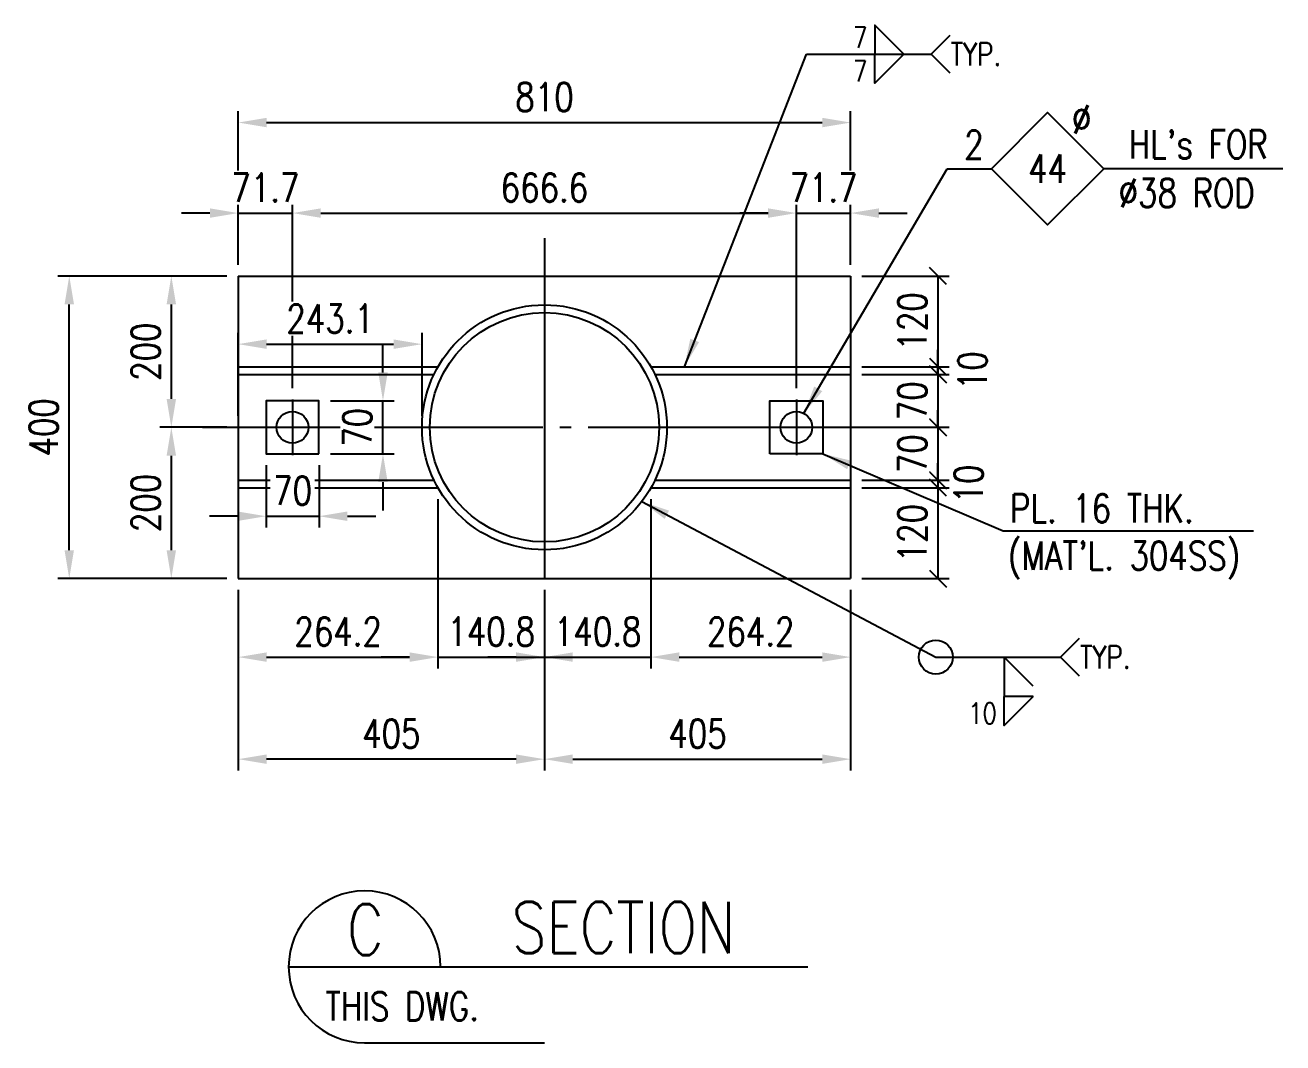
# Model space of a CAD drawing. Header units: millimetres. Extents: x 0 to 91981, y -132907 to 77676.
# Drawn here: x 29103 to 35758, y 16670 to 22053 of the extents above; entities that cross this region are included whole.
import ezdxf
from ezdxf.enums import TextEntityAlignment as Align

# ---------------------------------------------------------------- set-up
doc = ezdxf.new("R2010")
doc.units = ezdxf.units.MM
doc.header["$LTSCALE"] = 60
doc.linetypes.add('JNK-CENTER', pattern=[34, 30, -1.5, 1, -1.5])
for name, color, linetype in [('CEN-R', 1, 'JNK-CENTER'), ('CON-C', 4, 'Continuous'), ('CON-G', 3, 'Continuous'), ('CON-W', 7, 'Continuous'), ('CON-Y', 2, 'Continuous'), ('Dim-W', 7, 'Continuous'), ('TXT-Y', 2, 'Continuous')]:
    doc.layers.add(name, color=color, linetype=linetype)
doc.styles.add('SIMPLEX', font='simplex.shx', dxfattribs={"width": 0.8})
doc.dimstyles.new('DIM60', dxfattribs={"dimscale": 60, "dimtxt": 2.5, "dimasz": 2.5, "dimexe": 1, "dimexo": 1, "dimgap": 1, "dimtad": 1, "dimdsep": 46, "dimtxsty": 'SIMPLEX', "dimcen": 0, "dimclrd": 256, "dimclre": 256, "dimclrt": 2, "dimadec": 1, "dimazin": 2, "dimtfac": 1, "dimtix": 1, "dimtmove": 2, "dimatfit": 2, "dimfxl": 1, "dimarcsym": 1})
doc.dimstyles.new('DIM60x4', dxfattribs={"dimscale": 60, "dimtxt": 2.5, "dimasz": 2.5, "dimexe": 1, "dimexo": 1, "dimgap": 1, "dimtad": 1, "dimdec": 1, "dimlfac": 0.25, "dimdsep": 46, "dimtxsty": 'SIMPLEX', "dimcen": 2.5, "dimclrd": 7, "dimclre": 7, "dimclrt": 2, "dimadec": 1, "dimazin": 2, "dimtfac": 1, "dimtdec": 1, "dimtix": 1, "dimtmove": 2, "dimatfit": 2, "dimfxl": 1, "dimtfill": 1, "dimtolj": 1, "dimtzin": 0, "dimarcsym": 1})

# ---------------------------------------------------------------- blocks, each defined once
blk = doc.blocks.new('*D35')
at = {"layer": 'CON-W', "color": 7, "linetype": 'ByBlock', "lineweight": -2, "transparency": 16777216}
for p, q in [((30230.7, 20786), (30230.7, 21598.3)), ((33470.7, 20786), (33470.7, 21598.3)), ((30380.7, 21538.3), (33320.7, 21538.3))]:
    blk.add_line(p, q, dxfattribs=at)
at = {"layer": 'CON-W', "color": 7, "transparency": 16777216}
for points in [[(30380.7, 21563.3), (30380.7, 21513.3), (30230.7, 21538.3)], [(33320.7, 21563.3), (33320.7, 21513.3), (33470.7, 21538.3)]]:
    blk.add_solid(points, dxfattribs=at)
at = {"layer": 'DEFPOINTS', "color": 0, "transparency": 16777216}
for p in [(33470.7, 21538.3), (30230.7, 20726), (33470.7, 20726)]:
    blk.add_point(p, dxfattribs=at)
at = {"layer": 'CON-W', "color": 2, "transparency": 16777216, "insert": (31850.7, 21673.3), "char_height": 150, "attachment_point": 5, "style": 'SIMPLEX', "bg_fill": 3, "box_fill_scale": 1.1, "bg_fill_color": 256, "bg_fill_true_color": 13158600, "bg_fill_transparency": 0}
blk.add_mtext('\\A1;810', dxfattribs=at)
blk = doc.blocks.new('weld-sy2')
blk.add_lwpolyline([(2.56, 0), (0, -2.56), (0, 0)])
at = {"style": 'SIMPLEX', "width": 0.8}
blk.add_attdef('4', text='', height=2.2, dxfattribs=at).set_placement((-0.6504, -2.992), align=Align.RIGHT)
blk = doc.blocks.new('tail-r')
blk.add_lwpolyline([(1.68, -1.68), (0, 0), (1.68, 1.68)])
at = {"style": 'SIMPLEX', "width": 0.8}
blk.add_attdef('TYP.', text='', height=2, dxfattribs=at).set_placement((1.72, 0), align=Align.MIDDLE_LEFT)
blk = doc.blocks.new('*D36')
at = {"layer": 'CON-W', "color": 7, "linetype": 'ByBlock', "lineweight": -2, "transparency": 16777216}
for p, q in [((30517.5, 20132.6), (30517.5, 21119.3)), ((33184, 20132.6), (33184, 21119.3)), ((30667.5, 21059.3), (33034, 21059.3))]:
    blk.add_line(p, q, dxfattribs=at)
at = {"layer": 'CON-W', "color": 7, "transparency": 16777216}
for points in [[(30667.5, 21084.3), (30667.5, 21034.3), (30517.5, 21059.3)], [(33034, 21084.3), (33034, 21034.3), (33184, 21059.3)]]:
    blk.add_solid(points, dxfattribs=at)
at = {"layer": 'DEFPOINTS', "color": 0, "transparency": 16777216}
for p in [(33184, 21059.3), (30517.5, 20072.6), (33184, 20072.6)]:
    blk.add_point(p, dxfattribs=at)
at = {"layer": 'CON-W', "color": 2, "transparency": 16777216, "insert": (31850.7, 21194.3), "char_height": 150, "attachment_point": 5, "style": 'SIMPLEX', "bg_fill": 3, "box_fill_scale": 1.1, "bg_fill_color": 256, "bg_fill_true_color": 13158600, "bg_fill_transparency": 0}
blk.add_mtext('\\A1;666.6', dxfattribs=at)
blk = doc.blocks.new('*D37')
at = {"layer": 'CON-W', "color": 7, "linetype": 'ByBlock', "lineweight": -2, "transparency": 16777216}
for p, q in [((33184, 20132.6), (33184, 21119.3)), ((33470.7, 20786), (33470.7, 21119.3)), ((33034, 21059.3), (32884, 21059.3)), ((33184, 21059.3), (33470.7, 21059.3)), ((33620.7, 21059.3), (33770.7, 21059.3))]:
    blk.add_line(p, q, dxfattribs=at)
at = {"layer": 'CON-W', "color": 7, "transparency": 16777216}
for points in [[(33034, 21084.3), (33034, 21034.3), (33184, 21059.3)], [(33620.7, 21084.3), (33620.7, 21034.3), (33470.7, 21059.3)]]:
    blk.add_solid(points, dxfattribs=at)
at = {"layer": 'DEFPOINTS', "color": 0, "transparency": 16777216}
for p in [(33470.7, 21059.3), (33470.7, 20726), (33184, 20072.6)]:
    blk.add_point(p, dxfattribs=at)
at = {"layer": 'CON-W', "color": 2, "transparency": 16777216, "insert": (33327.4, 21194.3), "char_height": 150, "attachment_point": 5, "style": 'SIMPLEX', "bg_fill": 3, "box_fill_scale": 1.1, "bg_fill_color": 256, "bg_fill_true_color": 13158600, "bg_fill_transparency": 0}
blk.add_mtext('\\A1;71.7', dxfattribs=at)
blk = doc.blocks.new('*D38')
at = {"layer": 'CON-W', "color": 7, "linetype": 'ByBlock', "lineweight": -2, "transparency": 16777216}
for p, q in [((30170.7, 20726), (29816.5, 20726)), ((29876.5, 20576), (29876.5, 20076)), ((30170.7, 19926), (29816.5, 19926))]:
    blk.add_line(p, q, dxfattribs=at)
at = {"layer": 'CON-W', "color": 7, "transparency": 16777216}
for points in [[(29851.5, 20576), (29901.5, 20576), (29876.5, 20726)], [(29851.5, 20076), (29901.5, 20076), (29876.5, 19926)]]:
    blk.add_solid(points, dxfattribs=at)
at = {"layer": 'DEFPOINTS', "color": 0, "transparency": 16777216}
for p in [(30230.7, 20726), (29876.5, 19926), (30230.7, 19926)]:
    blk.add_point(p, dxfattribs=at)
at = {"layer": 'CON-W', "color": 2, "transparency": 16777216, "insert": (29741.5, 20326), "char_height": 150, "attachment_point": 5, "rotation": 90, "style": 'SIMPLEX', "bg_fill": 3, "box_fill_scale": 1.1, "bg_fill_color": 256, "bg_fill_true_color": 13158600, "bg_fill_transparency": 0}
blk.add_mtext('\\A1;200', dxfattribs=at)
blk = doc.blocks.new('*D39')
at = {"layer": 'CON-W', "color": 7, "linetype": 'ByBlock', "lineweight": -2, "transparency": 16777216}
for p, q in [((30170.7, 19926), (29816.5, 19926)), ((29876.5, 19776), (29876.5, 19276)), ((30170.7, 19126), (29816.5, 19126))]:
    blk.add_line(p, q, dxfattribs=at)
at = {"layer": 'CON-W', "color": 7, "transparency": 16777216}
for points in [[(29851.5, 19776), (29901.5, 19776), (29876.5, 19926)], [(29851.5, 19276), (29901.5, 19276), (29876.5, 19126)]]:
    blk.add_solid(points, dxfattribs=at)
at = {"layer": 'DEFPOINTS', "color": 0, "transparency": 16777216}
for p in [(30230.7, 19926), (29876.5, 19126), (30230.7, 19126)]:
    blk.add_point(p, dxfattribs=at)
at = {"layer": 'CON-W', "color": 2, "transparency": 16777216, "insert": (29741.5, 19526), "char_height": 150, "attachment_point": 5, "rotation": 90, "style": 'SIMPLEX', "bg_fill": 3, "box_fill_scale": 1.1, "bg_fill_color": 256, "bg_fill_true_color": 13158600, "bg_fill_transparency": 0}
blk.add_mtext('\\A1;200', dxfattribs=at)
blk = doc.blocks.new('*D40')
at = {"layer": 'CON-W', "color": 7, "linetype": 'ByBlock', "lineweight": -2, "transparency": 16777216}
for p, q in [((30111.1, 20726), (29276.5, 20726)), ((29336.5, 19276), (29336.5, 20576)), ((30170.7, 19126), (29276.5, 19126))]:
    blk.add_line(p, q, dxfattribs=at)
at = {"layer": 'CON-W', "color": 7, "transparency": 16777216}
for points in [[(29311.5, 20576), (29361.5, 20576), (29336.5, 20726)], [(29311.5, 19276), (29361.5, 19276), (29336.5, 19126)]]:
    blk.add_solid(points, dxfattribs=at)
at = {"layer": 'DEFPOINTS', "color": 0, "transparency": 16777216}
for p in [(29336.5, 20726), (30171.1, 20726), (30230.7, 19126)]:
    blk.add_point(p, dxfattribs=at)
at = {"layer": 'CON-W', "color": 2, "transparency": 16777216, "insert": (29201.5, 19926), "char_height": 150, "attachment_point": 5, "rotation": 90, "style": 'SIMPLEX', "bg_fill": 3, "box_fill_scale": 1.1, "bg_fill_color": 256, "bg_fill_true_color": 13158600, "bg_fill_transparency": 0}
blk.add_mtext('\\A1;400', dxfattribs=at)
blk = doc.blocks.new('_Oblique')
at = {"color": 0, "linetype": 'ByBlock', "lineweight": -2}
blk.add_line((-0.5, -0.5), (0.5, 0.5), dxfattribs=at)
blk = doc.blocks.new('*D41')
at = {"layer": 'CON-W', "color": 7, "linetype": 'ByBlock', "lineweight": -2, "transparency": 16777216}
for p, q in [((33530.4, 20726), (33992.3, 20726)), ((33932.3, 20726), (33932.3, 20246)), ((33530.7, 20246), (33992.3, 20246))]:
    blk.add_line(p, q, dxfattribs=at)
at = {"layer": 'DEFPOINTS', "color": 0, "transparency": 16777216}
for p in [(33470.4, 20726), (33470.7, 20246), (33932.3, 20246)]:
    blk.add_point(p, dxfattribs=at)
at = {"layer": 'CON-W', "color": 7, "lineweight": -2, "transparency": 16777216, "xscale": 90, "yscale": 90, "zscale": 90}
for p, rotation in [((33932.3, 20726), 90), ((33932.3, 20246), 270)]:
    blk.add_blockref('_Oblique', p, dxfattribs=dict(at, rotation=rotation))
at = {"layer": 'CON-W', "color": 2, "transparency": 16777216, "insert": (33797.3, 20486), "char_height": 150, "attachment_point": 5, "rotation": 90, "style": 'SIMPLEX', "bg_fill": 3, "box_fill_scale": 1.1, "bg_fill_color": 256, "bg_fill_true_color": 13158600, "bg_fill_transparency": 0}
blk.add_mtext('\\A1;120', dxfattribs=at)
blk = doc.blocks.new('*D42')
at = {"layer": 'CON-W', "color": 7, "linetype": 'ByBlock', "lineweight": -2, "transparency": 16777216}
for p, q in [((33932.3, 20246), (33932.3, 20336)), ((33530.7, 20246), (33992.3, 20246)), ((33932.3, 20246), (33932.3, 20206)), ((33530.7, 20206), (33992.3, 20206)), ((33932.3, 20206), (33932.3, 20116))]:
    blk.add_line(p, q, dxfattribs=at)
at = {"layer": 'DEFPOINTS', "color": 0, "transparency": 16777216}
for p in [(33470.7, 20246), (33470.7, 20206), (33932.3, 20206)]:
    blk.add_point(p, dxfattribs=at)
at = {"layer": 'CON-W', "color": 7, "lineweight": -2, "transparency": 16777216, "xscale": 90, "yscale": 90, "zscale": 90}
for p, rotation in [((33932.3, 20246), 270), ((33932.3, 20206), 90)]:
    blk.add_blockref('_Oblique', p, dxfattribs=dict(at, rotation=rotation))
at = {"layer": 'CON-W', "color": 2, "transparency": 16777216, "insert": (34115.6, 20226), "char_height": 150, "attachment_point": 5, "rotation": 90, "style": 'SIMPLEX', "bg_fill": 3, "box_fill_scale": 1.1, "bg_fill_color": 256, "bg_fill_true_color": 13158600, "bg_fill_transparency": 0}
blk.add_mtext('\\A1;10', dxfattribs=at)
blk = doc.blocks.new('*D43')
at = {"layer": 'CON-W', "color": 7, "linetype": 'ByBlock', "lineweight": -2, "transparency": 16777216}
for p, q in [((33932.3, 20206), (33932.3, 20296)), ((33530.7, 20206), (33992.3, 20206)), ((33932.3, 20206), (33932.3, 19926)), ((33530.4, 19926), (33992.3, 19926)), ((33932.3, 19926), (33932.3, 19836))]:
    blk.add_line(p, q, dxfattribs=at)
at = {"layer": 'DEFPOINTS', "color": 0, "transparency": 16777216}
for p in [(33470.7, 20206), (33470.4, 19926), (33932.3, 19926)]:
    blk.add_point(p, dxfattribs=at)
at = {"layer": 'CON-W', "color": 7, "lineweight": -2, "transparency": 16777216, "xscale": 90, "yscale": 90, "zscale": 90}
for p, rotation in [((33932.3, 20206), 270), ((33932.3, 19926), 90)]:
    blk.add_blockref('_Oblique', p, dxfattribs=dict(at, rotation=rotation))
at = {"layer": 'CON-W', "color": 2, "transparency": 16777216, "insert": (33797.3, 20066), "char_height": 150, "attachment_point": 5, "rotation": 90, "style": 'SIMPLEX', "bg_fill": 3, "box_fill_scale": 1.1, "bg_fill_color": 256, "bg_fill_true_color": 13158600, "bg_fill_transparency": 0}
blk.add_mtext('\\A1;70', dxfattribs=at)
blk = doc.blocks.new('*D44')
at = {"layer": 'CON-W', "color": 7, "linetype": 'ByBlock', "lineweight": -2, "transparency": 16777216}
for p, q in [((33932.3, 19646), (33932.3, 19736)), ((33530.7, 19646), (33992.3, 19646)), ((33932.3, 19646), (33932.3, 19606)), ((33530.4, 19606), (33992.3, 19606)), ((33932.3, 19606), (33932.3, 19516))]:
    blk.add_line(p, q, dxfattribs=at)
at = {"layer": 'DEFPOINTS', "color": 0, "transparency": 16777216}
for p in [(33470.7, 19646), (33470.4, 19606), (33932.3, 19606)]:
    blk.add_point(p, dxfattribs=at)
at = {"layer": 'CON-W', "color": 2, "transparency": 16777216, "insert": (34095, 19626), "char_height": 150, "attachment_point": 5, "rotation": 90, "style": 'SIMPLEX', "bg_fill": 3, "box_fill_scale": 1.1, "bg_fill_color": 256, "bg_fill_true_color": 13158600, "bg_fill_transparency": 0}
blk.add_mtext('\\A1;10', dxfattribs=at)
at = {"layer": 'CON-W', "color": 7, "lineweight": -2, "transparency": 16777216, "xscale": 90, "yscale": 90, "zscale": 90}
for p, rotation in [((33932.3, 19646), 270), ((33932.3, 19606), 90)]:
    blk.add_blockref('_Oblique', p, dxfattribs=dict(at, rotation=rotation))
blk = doc.blocks.new('*D45')
at = {"layer": 'CON-W', "color": 7, "linetype": 'ByBlock', "lineweight": -2, "transparency": 16777216}
for p, q in [((33530.4, 19606), (33992.3, 19606)), ((33932.3, 19606), (33932.3, 19126)), ((33530.4, 19126), (33992.3, 19126))]:
    blk.add_line(p, q, dxfattribs=at)
at = {"layer": 'DEFPOINTS', "color": 0, "transparency": 16777216}
for p in [(33470.4, 19606), (33470.4, 19126), (33932.3, 19126)]:
    blk.add_point(p, dxfattribs=at)
at = {"layer": 'CON-W', "color": 7, "lineweight": -2, "transparency": 16777216, "xscale": 90, "yscale": 90, "zscale": 90}
for p, rotation in [((33932.3, 19606), 90), ((33932.3, 19126), 270)]:
    blk.add_blockref('_Oblique', p, dxfattribs=dict(at, rotation=rotation))
at = {"layer": 'CON-W', "color": 2, "transparency": 16777216, "insert": (33797.3, 19366), "char_height": 150, "attachment_point": 5, "rotation": 90, "style": 'SIMPLEX', "bg_fill": 3, "box_fill_scale": 1.1, "bg_fill_color": 256, "bg_fill_true_color": 13158600, "bg_fill_transparency": 0}
blk.add_mtext('\\A1;120', dxfattribs=at)
blk = doc.blocks.new('*D46')
at = {"layer": 'CON-W', "color": 7, "linetype": 'ByBlock', "lineweight": -2, "transparency": 16777216}
for p, q in [((31287.5, 19546), (31287.5, 18650.4)), ((30230.7, 19066), (30230.7, 18650.4)), ((30380.7, 18710.4), (31137.5, 18710.4))]:
    blk.add_line(p, q, dxfattribs=at)
at = {"layer": 'CON-W', "color": 7, "transparency": 16777216}
for points in [[(30380.7, 18735.4), (30380.7, 18685.4), (30230.7, 18710.4)], [(31137.5, 18735.4), (31137.5, 18685.4), (31287.5, 18710.4)]]:
    blk.add_solid(points, dxfattribs=at)
at = {"layer": 'DEFPOINTS', "color": 0, "transparency": 16777216}
for p in [(31287.5, 19606), (30230.7, 19126), (31287.5, 18710.4)]:
    blk.add_point(p, dxfattribs=at)
at = {"layer": 'CON-W', "color": 2, "transparency": 16777216, "insert": (30759.1, 18845.4), "char_height": 150, "attachment_point": 5, "style": 'SIMPLEX', "bg_fill": 3, "box_fill_scale": 1.1, "bg_fill_color": 256, "bg_fill_true_color": 13158600, "bg_fill_transparency": 0}
blk.add_mtext('\\A1;264.2', dxfattribs=at)
blk = doc.blocks.new('*D47')
at = {"layer": 'CON-W', "color": 7, "linetype": 'ByBlock', "lineweight": -2, "transparency": 16777216}
for p, q in [((32414, 19546), (32414, 18650.4)), ((33470.7, 19066), (33470.7, 18650.4)), ((32564, 18710.4), (33320.7, 18710.4))]:
    blk.add_line(p, q, dxfattribs=at)
at = {"layer": 'CON-W', "color": 7, "transparency": 16777216}
for points in [[(32564, 18735.4), (32564, 18685.4), (32414, 18710.4)], [(33320.7, 18735.4), (33320.7, 18685.4), (33470.7, 18710.4)]]:
    blk.add_solid(points, dxfattribs=at)
at = {"layer": 'DEFPOINTS', "color": 0, "transparency": 16777216}
for p in [(32414, 19606), (33470.7, 19126), (33470.7, 18710.4)]:
    blk.add_point(p, dxfattribs=at)
at = {"layer": 'CON-W', "color": 2, "transparency": 16777216, "insert": (32942.4, 18845.4), "char_height": 150, "attachment_point": 5, "style": 'SIMPLEX', "bg_fill": 3, "box_fill_scale": 1.1, "bg_fill_color": 256, "bg_fill_true_color": 13158600, "bg_fill_transparency": 0}
blk.add_mtext('\\A1;264.2', dxfattribs=at)
blk = doc.blocks.new('*D48')
at = {"layer": 'CON-W', "color": 7, "linetype": 'ByBlock', "lineweight": -2, "transparency": 16777216}
for p, q in [((30230.7, 19066), (30230.7, 18110.4)), ((31850.7, 19066), (31850.7, 18110.4)), ((31700.7, 18170.4), (30380.7, 18170.4))]:
    blk.add_line(p, q, dxfattribs=at)
at = {"layer": 'CON-W', "color": 7, "transparency": 16777216}
for points in [[(30380.7, 18195.4), (30380.7, 18145.4), (30230.7, 18170.4)], [(31700.7, 18195.4), (31700.7, 18145.4), (31850.7, 18170.4)]]:
    blk.add_solid(points, dxfattribs=at)
at = {"layer": 'DEFPOINTS', "color": 0, "transparency": 16777216}
for p in [(30230.7, 19126), (31850.7, 19126), (30230.7, 18170.4)]:
    blk.add_point(p, dxfattribs=at)
at = {"layer": 'CON-W', "color": 2, "transparency": 16777216, "insert": (31040.7, 18305.4), "char_height": 150, "attachment_point": 5, "style": 'SIMPLEX', "bg_fill": 3, "box_fill_scale": 1.1, "bg_fill_color": 256, "bg_fill_true_color": 13158600, "bg_fill_transparency": 0}
blk.add_mtext('\\A1;405', dxfattribs=at)
blk = doc.blocks.new('*D49')
at = {"layer": 'CON-W', "color": 7, "linetype": 'ByBlock', "lineweight": -2, "transparency": 16777216}
for p, q in [((31850.7, 19066), (31850.7, 18110.4)), ((33470.7, 19066), (33470.7, 18110.4)), ((32000.7, 18170.4), (33320.7, 18170.4))]:
    blk.add_line(p, q, dxfattribs=at)
at = {"layer": 'CON-W', "color": 7, "transparency": 16777216}
for points in [[(32000.7, 18195.4), (32000.7, 18145.4), (31850.7, 18170.4)], [(33320.7, 18195.4), (33320.7, 18145.4), (33470.7, 18170.4)]]:
    blk.add_solid(points, dxfattribs=at)
at = {"layer": 'DEFPOINTS', "color": 0, "transparency": 16777216}
for p in [(31850.7, 19126), (33470.7, 19126), (33470.7, 18170.4)]:
    blk.add_point(p, dxfattribs=at)
at = {"layer": 'CON-W', "color": 2, "transparency": 16777216, "insert": (32660.7, 18305.4), "char_height": 150, "attachment_point": 5, "style": 'SIMPLEX', "bg_fill": 3, "box_fill_scale": 1.1, "bg_fill_color": 256, "bg_fill_true_color": 13158600, "bg_fill_transparency": 0}
blk.add_mtext('\\A1;405', dxfattribs=at)
blk = doc.blocks.new('BOLTHOLE')
at = {"layer": 'CON-W'}
blk.add_line((25.7, 0), (9.9, 0), dxfattribs=at)
blk.add_lwpolyline([(0, 0), (4.95, 4.95), (9.9, 0), (4.95, -4.95)], close=True, dxfattribs=at)
at = {"layer": 'CON-Y', "style": 'SIMPLEX', "width": 0.8}
for s, p in [('%%C', (8.81, 3.12)), ("HL's FOR", (24.37, 0.9))]:
    blk.add_text(s, height=2.5, dxfattribs=at).set_placement(p, align=Align.RIGHT)
blk.add_attdef('4', text='', height=2.5, dxfattribs=at).set_placement((-0.69, 0.87), align=Align.RIGHT)
blk.add_attdef('22', text='', height=2.5, dxfattribs=at).set_placement((4.95, 0), align=Align.MIDDLE_CENTER)
blk = doc.blocks.new('*D50')
at = {"layer": 'CON-W', "color": 7, "linetype": 'ByBlock', "lineweight": -2, "transparency": 16777216}
for p, q in [((30230.7, 20786), (30230.7, 21119.3)), ((30517.5, 20132.6), (30517.5, 21119.3)), ((30080.7, 21059.3), (29930.7, 21059.3)), ((30230.7, 21059.3), (30517.5, 21059.3)), ((30667.5, 21059.3), (30817.5, 21059.3))]:
    blk.add_line(p, q, dxfattribs=at)
at = {"layer": 'CON-W', "color": 7, "transparency": 16777216}
for points in [[(30080.7, 21084.3), (30080.7, 21034.3), (30230.7, 21059.3)], [(30667.5, 21084.3), (30667.5, 21034.3), (30517.5, 21059.3)]]:
    blk.add_solid(points, dxfattribs=at)
at = {"layer": 'DEFPOINTS', "color": 0, "transparency": 16777216}
for p in [(30517.5, 21059.3), (30230.7, 20726), (30517.5, 20072.6)]:
    blk.add_point(p, dxfattribs=at)
at = {"layer": 'CON-W', "color": 2, "transparency": 16777216, "insert": (30374.1, 21194.3), "char_height": 150, "attachment_point": 5, "style": 'SIMPLEX', "bg_fill": 3, "box_fill_scale": 1.1, "bg_fill_color": 256, "bg_fill_true_color": 13158600, "bg_fill_transparency": 0}
blk.add_mtext('\\A1;71.7', dxfattribs=at)
blk = doc.blocks.new('*D51')
at = {"layer": 'CON-W', "color": 7, "linetype": 'ByBlock', "lineweight": -2, "transparency": 16777216}
for p, q in [((33932.3, 19926), (33932.3, 20016)), ((33530.4, 19926), (33992.3, 19926)), ((33932.3, 19926), (33932.3, 19646)), ((33530.7, 19646), (33992.3, 19646)), ((33932.3, 19646), (33932.3, 19556))]:
    blk.add_line(p, q, dxfattribs=at)
at = {"layer": 'DEFPOINTS', "color": 0, "transparency": 16777216}
for p in [(33470.4, 19926), (33470.7, 19646), (33932.3, 19646)]:
    blk.add_point(p, dxfattribs=at)
at = {"layer": 'CON-W', "color": 7, "lineweight": -2, "transparency": 16777216, "xscale": 90, "yscale": 90, "zscale": 90}
for p, rotation in [((33932.3, 19926), 270), ((33932.3, 19646), 90)]:
    blk.add_blockref('_Oblique', p, dxfattribs=dict(at, rotation=rotation))
at = {"layer": 'CON-W', "color": 2, "transparency": 16777216, "insert": (33797.3, 19786), "char_height": 150, "attachment_point": 5, "rotation": 90, "style": 'SIMPLEX', "bg_fill": 3, "box_fill_scale": 1.1, "bg_fill_color": 256, "bg_fill_true_color": 13158600, "bg_fill_transparency": 0}
blk.add_mtext('\\A1;70', dxfattribs=at)
blk = doc.blocks.new('*D52')
at = {"layer": 'CON-W', "color": 7, "linetype": 'ByBlock', "lineweight": -2, "transparency": 16777216}
for p, q in [((30377.9, 19726), (30377.9, 19395.7)), ((30657.9, 19726), (30657.9, 19395.7)), ((30227.9, 19455.7), (30077.9, 19455.7)), ((30377.9, 19455.7), (30657.9, 19455.7)), ((30807.9, 19455.7), (30957.9, 19455.7))]:
    blk.add_line(p, q, dxfattribs=at)
at = {"layer": 'CON-W', "color": 7, "transparency": 16777216}
for points in [[(30227.9, 19480.7), (30227.9, 19430.7), (30377.9, 19455.7)], [(30807.9, 19480.7), (30807.9, 19430.7), (30657.9, 19455.7)]]:
    blk.add_solid(points, dxfattribs=at)
at = {"layer": 'DEFPOINTS', "color": 0, "transparency": 16777216}
for p in [(30377.9, 19786), (30657.9, 19786), (30657.9, 19455.7)]:
    blk.add_point(p, dxfattribs=at)
at = {"layer": 'CON-W', "color": 2, "transparency": 16777216, "insert": (30517.9, 19590.7), "char_height": 150, "attachment_point": 5, "style": 'SIMPLEX', "bg_fill": 3, "box_fill_scale": 1.1, "bg_fill_color": 256, "bg_fill_true_color": 13158600, "bg_fill_transparency": 0}
blk.add_mtext('\\A1;70', dxfattribs=at)
blk = doc.blocks.new('*D53')
at = {"layer": 'CON-W', "color": 7, "linetype": 'ByBlock', "lineweight": -2, "transparency": 16777216}
for p, q in [((30996.4, 20216), (30996.4, 20366)), ((30717.9, 20066), (31056.4, 20066)), ((30996.4, 19786), (30996.4, 20066)), ((30717.9, 19786), (31056.4, 19786)), ((30996.4, 19636), (30996.4, 19486))]:
    blk.add_line(p, q, dxfattribs=at)
at = {"layer": 'CON-W', "color": 7, "transparency": 16777216}
for points in [[(30971.4, 20216), (31021.4, 20216), (30996.4, 20066)], [(30971.4, 19636), (31021.4, 19636), (30996.4, 19786)]]:
    blk.add_solid(points, dxfattribs=at)
at = {"layer": 'DEFPOINTS', "color": 0, "transparency": 16777216}
for p in [(30657.9, 20066), (30996.4, 20066), (30657.9, 19786)]:
    blk.add_point(p, dxfattribs=at)
at = {"layer": 'CON-W', "color": 2, "transparency": 16777216, "insert": (30861.4, 19926), "char_height": 150, "attachment_point": 5, "rotation": 90, "style": 'SIMPLEX', "bg_fill": 3, "box_fill_scale": 1.1, "bg_fill_color": 256, "bg_fill_true_color": 13158600, "bg_fill_transparency": 0}
blk.add_mtext('\\A1;70', dxfattribs=at)
blk = doc.blocks.new('*D54')
at = {"layer": 'CON-W', "color": 7, "linetype": 'ByBlock', "lineweight": -2, "transparency": 16777216}
for p, q in [((30230.7, 19986), (30230.7, 20426)), ((30380.7, 20366), (31052.9, 20366)), ((31202.9, 19986), (31202.9, 20426))]:
    blk.add_line(p, q, dxfattribs=at)
at = {"layer": 'CON-W', "color": 7, "transparency": 16777216}
for points in [[(30380.7, 20391), (30380.7, 20341), (30230.7, 20366)], [(31052.9, 20391), (31052.9, 20341), (31202.9, 20366)]]:
    blk.add_solid(points, dxfattribs=at)
at = {"layer": 'DEFPOINTS', "color": 0, "transparency": 16777216}
for p in [(31202.9, 20366), (30230.7, 19926), (31202.9, 19926)]:
    blk.add_point(p, dxfattribs=at)
at = {"layer": 'CON-W', "color": 2, "transparency": 16777216, "insert": (30716.8, 20501), "char_height": 150, "attachment_point": 5, "style": 'SIMPLEX', "bg_fill": 3, "box_fill_scale": 1.1, "bg_fill_color": 256, "bg_fill_true_color": 13158600, "bg_fill_transparency": 0}
blk.add_mtext('\\A1;243.1', dxfattribs=at)
blk = doc.blocks.new('SECTITLE')
at = {"layer": 'CON-G'}
for p, q in [((-1.7, 0), (44.1, 0)), ((5, -6.7), (20.86, -6.7))]:
    blk.add_line(p, q, dxfattribs=at)
blk.add_arc((5, 0), 6.7, 0, 270, dxfattribs=at)
at = {"layer": 'CON-C', "style": 'SIMPLEX', "width": 0.8}
for tag, p in [('ELEVATION', (27.83, 1.22)), ('A', (5.06, 1.04))]:
    blk.add_attdef(tag, text='', height=4.5, dxfattribs=at).set_placement(p, align=Align.CENTER)
at = {"layer": 'CON-Y', "style": 'SIMPLEX', "width": 0.8}
blk.add_attdef('SCALE', text='', height=2.5, dxfattribs=at).set_placement((44.9, -3.72), align=Align.RIGHT)
blk.add_attdef('H0000-0000', (1.54, -4.72), '', height=2.5, dxfattribs=at)
blk = doc.blocks.new('*D70')
at = {"color": 7, "linetype": 'ByBlock', "lineweight": -2, "transparency": 16777216}
for p, q in [((31287.5, 19546), (31287.5, 18650.4)), ((31850.7, 19066), (31850.7, 18650.4)), ((31137.5, 18710.4), (30987.5, 18710.4)), ((31287.5, 18710.4), (31850.7, 18710.4)), ((32000.7, 18710.4), (32150.7, 18710.4))]:
    blk.add_line(p, q, dxfattribs=at)
at = {"color": 7, "transparency": 16777216}
for points in [[(31137.5, 18735.4), (31137.5, 18685.4), (31287.5, 18710.4)], [(32000.7, 18735.4), (32000.7, 18685.4), (31850.7, 18710.4)]]:
    blk.add_solid(points, dxfattribs=at)
at = {"layer": 'DEFPOINTS', "color": 0, "transparency": 16777216}
for p in [(31287.5, 19606), (31850.7, 19126), (31850.7, 18710.4)]:
    blk.add_point(p, dxfattribs=at)
at = {"color": 2, "transparency": 16777216, "insert": (31569.1, 18845.4), "char_height": 150, "attachment_point": 5, "style": 'SIMPLEX', "bg_fill": 3, "box_fill_scale": 1.1, "bg_fill_color": 256, "bg_fill_true_color": 13158600, "bg_fill_transparency": 0}
blk.add_mtext('\\A1;140.8', dxfattribs=at)
blk = doc.blocks.new('*D71')
at = {"color": 7, "linetype": 'ByBlock', "lineweight": -2, "transparency": 16777216}
for p, q in [((32414, 19546), (32414, 18650.4)), ((31850.7, 19066), (31850.7, 18650.4)), ((31700.7, 18710.4), (31550.7, 18710.4)), ((31850.7, 18710.4), (32414, 18710.4)), ((32564, 18710.4), (32714, 18710.4))]:
    blk.add_line(p, q, dxfattribs=at)
at = {"color": 7, "transparency": 16777216}
for points in [[(31700.7, 18735.4), (31700.7, 18685.4), (31850.7, 18710.4)], [(32564, 18735.4), (32564, 18685.4), (32414, 18710.4)]]:
    blk.add_solid(points, dxfattribs=at)
at = {"layer": 'DEFPOINTS', "color": 0, "transparency": 16777216}
for p in [(32414, 19606), (31850.7, 19126), (32414, 18710.4)]:
    blk.add_point(p, dxfattribs=at)
at = {"color": 2, "transparency": 16777216, "insert": (32132.4, 18845.4), "char_height": 150, "attachment_point": 5, "style": 'SIMPLEX', "bg_fill": 3, "box_fill_scale": 1.1, "bg_fill_color": 256, "bg_fill_true_color": 13158600, "bg_fill_transparency": 0}
blk.add_mtext('\\A1;140.8', dxfattribs=at)

msp = doc.modelspace()

# ---------------------------------------------------------------- linework, layer by layer
msp.add_lwpolyline([(34436.88917, 18556.77563), (34283.28917, 18710.37563), (34283.28917, 18501.95188)])
at = {"layer": 'CEN-R'}
for p, q in [((31850.74307, 20925.96079), (31850.74307, 18925.96079)), ((30517.46307, 20072.62745), (30517.46307, 19779.29412)), ((33184.02307, 20072.62745), (33184.02307, 19779.29412)), ((30041.46307, 19925.96079), (33660.02307, 19925.96079)), ((30370.7964, 19925.96079), (30664.12974, 19925.96079)), ((33037.3564, 19925.96079), (33330.68974, 19925.96079))]:
    msp.add_line(p, q, dxfattribs=at)
at = {"layer": 'CON-G'}
for p, q in [((30230.74307, 20725.96079), (30230.74307, 19125.96079)), ((30230.74307, 20725.96079), (33470.74307, 20725.96079)), ((33470.74307, 20725.96079), (33470.74307, 19125.96079)), ((30230.66307, 20245.96079), (31287.49815, 20245.96079)), ((32413.98799, 20245.96079), (33470.74307, 20245.96079)), ((30230.66307, 20205.96079), (31266.58141, 20205.96079)), ((32434.90473, 20205.96079), (33470.74307, 20205.96079)), ((30230.74307, 19645.96079), (31266.58141, 19645.96079)), ((30230.74307, 19645.96079), (31266.58141, 19645.96079)), ((32434.90473, 19645.96079), (33470.74307, 19645.96079)), ((32434.90473, 19645.96079), (33470.74307, 19645.96079)), ((30230.74307, 19605.96079), (31287.49815, 19605.96079)), ((30230.74307, 19605.96079), (31287.49815, 19605.96079)), ((32413.98799, 19605.96079), (33470.74307, 19605.96079)), ((32413.98799, 19605.96079), (33470.74307, 19605.96079)), ((30230.74307, 19125.96079), (33470.74307, 19125.96079))]:
    msp.add_line(p, q, dxfattribs=at)
for points in [[(30657.46307, 19785.96079), (30657.46307, 20065.96079), (30377.46307, 20065.96079), (30377.46307, 19785.96079)], [(33044.02307, 19785.96079), (33044.02307, 20065.96079), (33324.02307, 20065.96079), (33324.02307, 19785.96079)]]:
    msp.add_lwpolyline(points, close=True, dxfattribs=at)
for centre, radius in [((31850.74307, 19925.96079), 647.8), ((31850.74307, 19925.96079), 606.56), ((30517.46307, 19925.96079), 84), ((33184.02307, 19925.96079), 84)]:
    msp.add_circle(centre, radius, dxfattribs=at)
at = {"layer": 'CON-W'}
msp.add_line((34436.88917, 18501.95188), (34283.28917, 18501.95188), dxfattribs=at)
msp.add_circle((33921.47481, 18710.37563), 90, dxfattribs=at)

# ---------------------------------------------------------------- block references
ref = msp.add_blockref('weld-sy2', (33598.79387, 21899.89728), dxfattribs=dict(at, xscale=-60, yscale=60, zscale=60, rotation=179.9999999999959))
ref.add_attrib('4', '7', dxfattribs={"layer": '0', "height": 110.4, "rotation": 360, "style": 'SIMPLEX', "width": 0.8}).set_placement((33559.76987, 21934.07328), align=Align.RIGHT)
ref = msp.add_blockref('tail-r', (33896.98876, 21899.89728), dxfattribs=dict(at, xscale=60, yscale=60, zscale=60, rotation=359.9999999999933))
ref.add_attrib('TYP.', 'TYP.', dxfattribs={"layer": 'CON-Y', "height": 120, "rotation": 360, "style": 'SIMPLEX', "width": 0.8}).set_placement((34000.18876, 21899.89728), align=Align.MIDDLE_LEFT)
at = {"layer": 'CON-W', "xscale": 60, "yscale": 60, "zscale": 60}
for name, p, values in [('BOLTHOLE', (34215.86333, 21293.75319), {'4': '2', '22': '44'}), ('SECTITLE', (30599.14307, 17071.73002), {'H0000-0000': 'THIS DWG.', 'A': 'C', 'ELEVATION': 'SECTION'})]:
    msp.add_blockref(name, p, dxfattribs=at).add_auto_attribs(values)
at = {"layer": 'CON-W'}
ref = msp.add_blockref('tail-r', (34581.48406, 18710.37563), dxfattribs=dict(at, xscale=60, yscale=60, zscale=60))
ref.add_attrib('TYP.', 'TYP.', dxfattribs={"layer": 'CON-Y', "height": 120, "style": 'SIMPLEX', "width": 0.8}).set_placement((34684.68406, 18710.37563), align=Align.MIDDLE_LEFT)
ref = msp.add_blockref('weld-sy2', (34283.28917, 18501.95188), dxfattribs=dict(at, xscale=60, yscale=60, zscale=60))
ref.add_attrib('4', '10', dxfattribs={"layer": '0', "height": 110.4, "style": 'SIMPLEX', "width": 0.8}).set_placement((34244.26517, 18357.37588), align=Align.RIGHT)

# ---------------------------------------------------------------- texts
at = {"layer": 'CON-Y', "style": 'SIMPLEX', "width": 0.8}
for s, p in [('PL. 16 THK.', (34314.45342, 19421.84407)), ("(MAT'L. 304SS)", (34303.61452, 19172.10493))]:
    msp.add_text(s, height=150, dxfattribs=at).set_placement(p)
at = {"layer": 'TXT-Y', "style": 'SIMPLEX', "width": 0.8}
msp.add_text('%%C38 ROD', height=150, dxfattribs=at).set_placement((34888.9489, 21091.29374))

# ---------------------------------------------------------------- next in the draw order: dimensions: what is measured, and where the dimension line sits
at = {"layer": 'CON-W'}
dim = msp.add_linear_dim(base=(33470.74307, 21538.34798), p1=(30230.74307, 20725.96079), p2=(33470.74307, 20725.96079), dimstyle='DIM60x4', dxfattribs=at)
dim.commit()
dim.dimension.update_dxf_attribs({"geometry": '*D35', "text_midpoint": (31850.74307, 21673.34798)})
dim = msp.add_linear_dim(base=(33932.27481, 19605.96079), p1=(33470.74307, 19645.96079), p2=(33470.4222, 19605.96079), angle=90, dimstyle='DIM60x4', override={"dimasz": 1.5, "dimblk1": 'Oblique', "dimblk2": 'Oblique', "dimsah": 1}, dxfattribs=at)
dim.commit()
dim.dimension.update_dxf_attribs({"geometry": '*D44', "text_midpoint": (34094.99632, 19625.96079), "dimtype": 160})

# ---------------------------------------------------------------- next in the draw order: block references
ref = msp.add_blockref('weld-sy2', (33598.79387, 21899.89728), dxfattribs=dict(at, xscale=60, yscale=60, zscale=60, rotation=359.9999999999958))
ref.add_attrib('4', '7', dxfattribs={"layer": '0', "height": 110.4, "rotation": 360, "style": 'SIMPLEX', "width": 0.8}).set_placement((33559.76987, 21755.32128), align=Align.RIGHT)

# ---------------------------------------------------------------- next in the draw order: dimensions: what is measured, and where the dimension line sits
dim = msp.add_linear_dim(base=(29876.52544, 19925.96079), p1=(30230.74307, 20725.96079), p2=(30230.66307, 19925.96079), angle=90, dimstyle='DIM60x4', dxfattribs=at)
dim.commit()
dim.dimension.update_dxf_attribs({"geometry": '*D38', "text_midpoint": (29741.52544, 20325.96079)})
dim = msp.add_linear_dim(base=(33932.27481, 19125.96079), p1=(33470.4222, 19605.96079), p2=(33470.4222, 19125.96079), angle=90, dimstyle='DIM60x4', override={"dimasz": 1.5, "dimblk1": 'Oblique', "dimblk2": 'Oblique', "dimsah": 1}, dxfattribs=at)
dim.commit()
dim.dimension.update_dxf_attribs({"geometry": '*D45', "text_midpoint": (33797.27481, 19365.96079)})

# ---------------------------------------------------------------- next in the draw order: leaders
at = {"layer": 'Dim-W'}
msp.add_leader([(32590.93923, 20245.96079), (33236.97951, 21899.89728), (33896.98876, 21899.89728)], dimstyle='DIM60', override={"dimgap": 1, "dimtad": 0}, dxfattribs=at)

# ---------------------------------------------------------------- next in the draw order: dimensions: what is measured, and where the dimension line sits
at = {"layer": 'CON-W'}
for base, p1, p2, picture, middle in [((33184.02307, 21059.30896), (30517.46307, 20072.62745), (33184.02307, 20072.62745), '*D36', (31850.74307, 21194.30896)), ((33470.74307, 18710.37563), (32413.98799, 19605.96079), (33470.74307, 19125.96079), '*D47', (32942.36553, 18845.37563))]:
    dim = msp.add_linear_dim(base=base, p1=p1, p2=p2, dimstyle='DIM60x4', dxfattribs=at)
    dim.commit()
    dim.dimension.update_dxf_attribs({"geometry": picture, "text_midpoint": middle})
dim = msp.add_linear_dim(base=(29876.52544, 19125.96079), p1=(30230.66307, 19925.96079), p2=(30230.74307, 19125.96079), angle=90, dimstyle='DIM60x4', dxfattribs=at)
dim.commit()
dim.dimension.update_dxf_attribs({"geometry": '*D39', "text_midpoint": (29741.52544, 19525.96079)})

# ---------------------------------------------------------------- next in the draw order: dimensions: what is measured, and where the dimension line sits
dim = msp.add_linear_dim(base=(33470.74307, 21059.30896), p1=(33184.02307, 20072.62745), p2=(33470.74307, 20725.96079), dimstyle='DIM60x4', dxfattribs=at)
dim.commit()
dim.dimension.update_dxf_attribs({"geometry": '*D37', "text_midpoint": (33327.38307, 21194.30896)})
dim = msp.add_linear_dim(base=(29336.52544, 20725.96079), p1=(30230.74307, 19125.96079), p2=(30171.06394, 20725.96079), angle=90, dimstyle='DIM60x4', dxfattribs=at)
dim.commit()
dim.dimension.update_dxf_attribs({"geometry": '*D40', "text_midpoint": (29201.52544, 19925.96079)})

# ---------------------------------------------------------------- next in the draw order: leaders
at = {"layer": 'Dim-W'}
msp.add_leader([(33324.02307, 19785.96079), (34278.63341, 19378.77414), (35602.55766, 19378.77414)], dimstyle='DIM60', override={"dimgap": 1, "dimtad": 0}, dxfattribs=at)

# ---------------------------------------------------------------- next in the draw order: dimensions: what is measured, and where the dimension line sits
at = {"layer": 'CON-W'}
for base, p1, p2, picture, middle in [((30517.46307, 21059.30896), (30230.74307, 20725.96079), (30517.46307, 20072.62745), '*D50', (30374.10307, 21194.30896)), ((31287.49815, 18710.37563), (30230.74307, 19125.96079), (31287.49815, 19605.96079), '*D46', (30759.12061, 18845.37563))]:
    dim = msp.add_linear_dim(base=base, p1=p1, p2=p2, dimstyle='DIM60x4', dxfattribs=at)
    dim.commit()
    dim.dimension.update_dxf_attribs({"geometry": picture, "text_midpoint": middle})
dim = msp.add_linear_dim(base=(33932.27481, 20205.96079), p1=(33470.74307, 20245.96079), p2=(33470.74307, 20205.96079), angle=90, dimstyle='DIM60x4', override={"dimasz": 1.5, "dimblk1": 'Oblique', "dimblk2": 'Oblique', "dimsah": 1}, dxfattribs=at)
dim.commit()
dim.dimension.update_dxf_attribs({"geometry": '*D42', "text_midpoint": (34115.61645, 20225.96079), "dimtype": 160})

# ---------------------------------------------------------------- next in the draw order: dimensions: what is measured, and where the dimension line sits
dim = msp.add_linear_dim(base=(33932.27481, 19925.96079), p1=(33470.74307, 20205.96079), p2=(33470.4222, 19925.96079), angle=90, dimstyle='DIM60x4', override={"dimasz": 1.5, "dimblk1": 'Oblique', "dimblk2": 'Oblique', "dimsah": 1}, dxfattribs=at)
dim.commit()
dim.dimension.update_dxf_attribs({"geometry": '*D43', "text_midpoint": (33797.27481, 20065.96079)})
for base, p1, p2, picture, middle in [((30657.86394, 19455.69289), (30377.86394, 19785.96079), (30657.86394, 19785.96079), '*D52', (30517.86394, 19590.69289)), ((30230.74307, 18170.37563), (31850.74307, 19125.96079), (30230.74307, 19125.96079), '*D48', (31040.74307, 18305.37563))]:
    dim = msp.add_linear_dim(base=base, p1=p1, p2=p2, dimstyle='DIM60x4', dxfattribs=at)
    dim.commit()
    dim.dimension.update_dxf_attribs({"geometry": picture, "text_midpoint": middle})

# ---------------------------------------------------------------- next in the draw order: dimensions: what is measured, and where the dimension line sits
dim = msp.add_linear_dim(base=(30996.42921, 20065.96079), p1=(30657.86394, 19785.96079), p2=(30657.86394, 20065.96079), angle=90, dimstyle='DIM60x4', dxfattribs=at)
dim.commit()
dim.dimension.update_dxf_attribs({"geometry": '*D53', "text_midpoint": (30861.42921, 19925.96079)})
dim = msp.add_linear_dim(base=(33470.74307, 18170.37563), p1=(31850.74307, 19125.96079), p2=(33470.74307, 19125.96079), dimstyle='DIM60x4', dxfattribs=at)
dim.commit()
dim.dimension.update_dxf_attribs({"geometry": '*D49', "text_midpoint": (32660.74307, 18305.37563)})

# ---------------------------------------------------------------- next in the draw order: leaders
msp.add_leader([(33223.47588, 20000.11924), (33981.47481, 21293.75319), (34215.86333, 21293.75319)], dimstyle='DIM60', override={"dimgap": 1, "dimtad": 0, "dimtfill": 1}, dxfattribs=at)

# ---------------------------------------------------------------- next in the draw order: dimensions: what is measured, and where the dimension line sits
dim = msp.add_linear_dim(base=(31850.74307, 18710.37563), p1=(31287.49815, 19605.96079), p2=(31850.74307, 19125.96079), dimstyle='DIM60x4')
dim.commit()
dim.dimension.update_dxf_attribs({"geometry": '*D70', "text_midpoint": (31569.12061, 18845.37563)})
dim = msp.add_linear_dim(base=(33932.27481, 20245.96079), p1=(33470.4222, 20725.96079), p2=(33470.74307, 20245.96079), angle=90, dimstyle='DIM60x4', override={"dimasz": 1.5, "dimblk1": 'Oblique', "dimblk2": 'Oblique', "dimsah": 1}, dxfattribs=at)
dim.commit()
dim.dimension.update_dxf_attribs({"geometry": '*D41', "text_midpoint": (33797.27481, 20485.96079)})
dim = msp.add_linear_dim(base=(31202.94307, 20365.96079), p1=(30230.66307, 19925.96079), p2=(31202.94307, 19925.96079), dimstyle='DIM60x4', dxfattribs=at)
dim.commit()
dim.dimension.update_dxf_attribs({"geometry": '*D54', "text_midpoint": (30716.80307, 20500.96079)})

# ---------------------------------------------------------------- next in the draw order: leaders
at = {"layer": 'Dim-W'}
msp.add_leader([(32365.9897, 19533.32132), (33921.47481, 18710.37563), (34581.48406, 18710.37563)], dimstyle='DIM60', override={"dimgap": 1, "dimtad": 0}, dxfattribs=at)

# ---------------------------------------------------------------- next in the draw order: dimensions: what is measured, and where the dimension line sits
dim = msp.add_linear_dim(base=(32413.98799, 18710.37563), p1=(31850.74307, 19125.96079), p2=(32413.98799, 19605.96079), dimstyle='DIM60x4')
dim.commit()
dim.dimension.update_dxf_attribs({"geometry": '*D71', "text_midpoint": (32132.36553, 18845.37563)})
at = {"layer": 'CON-W'}
dim = msp.add_linear_dim(base=(33932.27481, 19645.96079), p1=(33470.4222, 19925.96079), p2=(33470.74307, 19645.96079), angle=90, dimstyle='DIM60x4', override={"dimasz": 1.5, "dimblk1": 'Oblique', "dimblk2": 'Oblique', "dimsah": 1}, dxfattribs=at)
dim.commit()
dim.dimension.update_dxf_attribs({"geometry": '*D51', "text_midpoint": (33797.27481, 19785.96079)})

doc.saveas('drawing.dxf')
